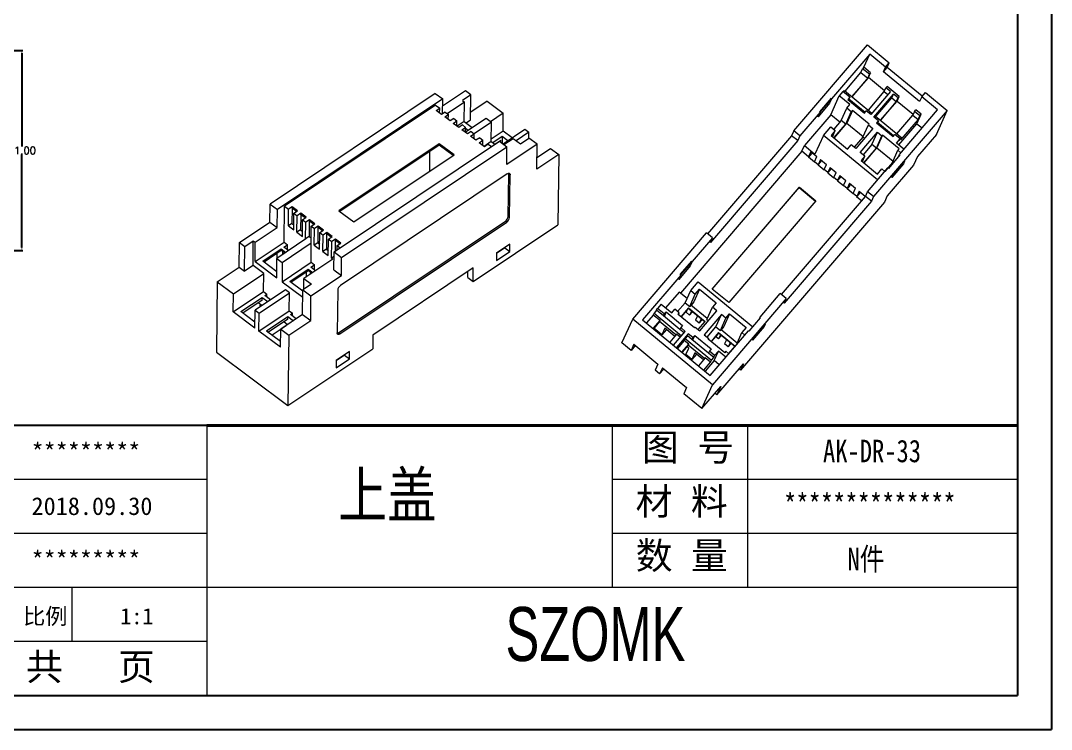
# Model space of a CAD drawing. Header units: inches. Extents: x 2307 to 3202, y 573 to 864.
# Drawn here: x 2506.2 to 2717.2, y 573 to 718.1 of the extents above; entities that cross this region are included whole.
import ezdxf

# ---------------------------------------------------------------- set-up
doc = ezdxf.new("R2010")
doc.units = ezdxf.units.IN
doc.layers.add('文字', color=81, linetype='Continuous')
doc.layers.add('粗实线', color=7, linetype='Continuous', lineweight=30)
doc.layers.add('细实线', color=3, linetype='Continuous', lineweight=9)
doc.styles.get("Standard").update_dxf_attribs({"font": 'txt', "bigfont": 'gbcbig.shx'})
doc.styles.add('宋体', font='', dxfattribs={"width": 0.8, "height": 3.5})
doc.styles.add('长仿宋', font='', dxfattribs={"width": 0.7, "height": 4})
doc.styles.get('宋体').set_extended_font_data('SimSun')
doc.styles.get('长仿宋').set_extended_font_data('SimSun')
doc.dimstyles.new('2', dxfattribs={"dimtxt": 1.5, "dimasz": 0.6, "dimexe": 0.18, "dimexo": 0.0625, "dimgap": 0.09, "dimtad": 0, "dimtih": 1, "dimtoh": 1, "dimzin": 0, "dimdsep": 46, "dimtxsty": 'Standard', "dimcen": 0, "dimadec": 0, "dimazin": 2, "dimtfac": 1, "dimtofl": 0, "dimtmove": 0, "dimatfit": 3, "dimfxl": 1, "dimtolj": 1, "dimtzin": 0, "dimarcsym": 0})

# ---------------------------------------------------------------- blocks, each defined once
blk = doc.blocks.new('*D212')
at = {"color": 0, "lineweight": -2}
for p, q in [((2476.56, 712.04), (2506.62, 712.04)), ((2506.44, 711.44), (2506.44, 692.38)), ((2506.44, 671.64), (2506.44, 690.7)), ((2469.99, 671.04), (2506.62, 671.04))]:
    blk.add_line(p, q, dxfattribs=at)
at = {"color": 0}
for points in [[(2506.34, 711.44), (2506.54, 711.44), (2506.44, 712.04)], [(2506.34, 671.64), (2506.54, 671.64), (2506.44, 671.04)]]:
    blk.add_solid(points, dxfattribs=at)
at = {"layer": 'Defpoints', "color": 0}
for p in [(2476.49, 712.04), (2506.44, 712.04), (2469.93, 671.04)]:
    blk.add_point(p, dxfattribs=at)
at = {"color": 0, "insert": (2506.44, 691.54), "char_height": 1.5, "attachment_point": 5}
blk.add_mtext('\\A1;41.00', dxfattribs=at)

msp = doc.modelspace()

# ---------------------------------------------------------------- linework, layer by layer
for p, q in [((2717.154, 863.315), (2717.154, 572.957)), ((2710.241, 856.402), (2710.241, 579.87)), ((2544.322, 635.176), (2461.362, 635.176)), ((2317.13, 579.87), (2710.241, 579.87)), ((2306.504, 572.957), (2717.154, 572.957))]:
    msp.add_line(p, q)
at = {"color": 7, "linetype": 'Continuous', "lineweight": 15}
for p, q in [((2664.429, 695.524), (2679.517, 713.166)), ((2679.517, 713.166), (2683.983, 709.488)), ((2679.995, 711.269), (2672.174, 702.125)), ((2678.777, 708.58), (2679.995, 711.269)), ((2683.229, 708.606), (2679.995, 711.269)), ((2683.229, 708.606), (2683.983, 709.488)), ((2683.548, 708.528), (2683.983, 709.488)), ((2674.922, 703.711), (2678.177, 707.518)), ((2678.177, 707.518), (2678.525, 708.286)), ((2678.177, 707.518), (2679.563, 706.377)), ((2678.777, 708.58), (2678.525, 708.286)), ((2679.912, 707.145), (2678.525, 708.286)), ((2680.163, 707.439), (2678.777, 708.58)), ((2679.563, 706.377), (2679.912, 707.145)), ((2679.728, 706.479), (2680.163, 707.439)), ((2680.163, 707.439), (2679.912, 707.145)), ((2682.794, 707.646), (2683.229, 708.606)), ((2682.794, 707.646), (2683.548, 708.528)), ((2690.186, 701.559), (2682.794, 707.646)), ((2690.714, 702.628), (2683.548, 708.528)), ((2679.563, 706.377), (2676.308, 702.57)), ((2676.353, 702.532), (2679.728, 706.479)), ((2683.03, 703.76), (2679.728, 706.479)), ((2683.3, 704.355), (2683.551, 704.649)), ((2686.015, 702.62), (2683.551, 704.649)), ((2591.062, 703.232), (2557.227, 680.55)), ((2591.062, 703.232), (2592.582, 702.098)), ((2597.238, 703.725), (2592.565, 700.592)), ((2598.344, 702.901), (2596.609, 701.737)), ((2598.344, 702.901), (2597.238, 703.725)), ((2598.286, 697.812), (2598.344, 702.901)), ((2672.008, 698.858), (2673.748, 702.7)), ((2674.502, 703.582), (2673.748, 702.7)), ((2675.904, 700.924), (2673.748, 702.7)), ((2675.888, 702.44), (2674.502, 703.582)), ((2674.593, 703.507), (2674.831, 703.786)), ((2674.831, 703.786), (2680.439, 699.168)), ((2679.696, 699.78), (2682.952, 703.587)), ((2684.224, 703.595), (2680.2, 698.89)), ((2680.816, 698.383), (2684.84, 703.087)), ((2682.952, 703.587), (2683.3, 704.355)), ((2682.952, 703.587), (2683.694, 702.976)), ((2684.224, 703.595), (2683.3, 704.355)), ((2684.492, 702.319), (2684.84, 703.087)), ((2685.764, 702.326), (2684.84, 703.087)), ((2685.58, 701.66), (2686.015, 702.62)), ((2686.015, 702.62), (2685.764, 702.326)), ((2690.621, 702.52), (2691.376, 703.402)), ((2691.376, 703.402), (2695.842, 699.724)), ((2592.582, 702.098), (2558.747, 679.416)), ((2591.133, 700.846), (2560.19, 680.103)), ((2591.133, 700.846), (2591.962, 700.228)), ((2592.548, 699.055), (2592.582, 702.098)), ((2597.023, 701.428), (2593.51, 699.073)), ((2596.609, 701.737), (2597.023, 701.428)), ((2596.978, 697.47), (2597.023, 701.428)), ((2601.663, 701.642), (2598.304, 699.39)), ((2601.663, 701.642), (2604.979, 699.168)), ((2671.766, 701.222), (2669.402, 698.458)), ((2672.051, 702.226), (2669.687, 699.462)), ((2671.877, 701.842), (2669.778, 699.388)), ((2671.766, 701.222), (2671.52, 701.424)), ((2672.174, 702.125), (2671.766, 701.222)), ((2671.877, 701.842), (2672.051, 702.226)), ((2672.051, 702.226), (2672.174, 702.125)), ((2675.275, 700.189), (2675.904, 700.924)), ((2675.888, 702.44), (2675.511, 701.999)), ((2675.511, 701.999), (2678.899, 699.21)), ((2675.714, 702.056), (2675.64, 701.893)), ((2675.888, 702.44), (2675.714, 702.056)), ((2679.012, 699.341), (2675.714, 702.056)), ((2681.236, 698.512), (2684.492, 702.319)), ((2685.416, 701.558), (2682.16, 697.751)), ((2682.205, 697.714), (2685.58, 701.66)), ((2684.492, 702.319), (2685.416, 701.558)), ((2685.416, 701.558), (2685.764, 702.326)), ((2685.58, 701.66), (2688.882, 698.941)), ((2690.621, 702.52), (2690.186, 701.559)), ((2693.856, 699.857), (2690.621, 702.52)), ((2591.21, 699.724), (2591.962, 700.228)), ((2592.315, 698.899), (2591.21, 699.724)), ((2591.95, 699.172), (2591.962, 700.228)), ((2593.067, 699.403), (2592.315, 698.899)), ((2592.979, 698.404), (2593.731, 698.908)), ((2594.084, 697.58), (2592.979, 698.404)), ((2593.067, 699.403), (2593.731, 698.908)), ((2593.719, 697.852), (2593.731, 698.908)), ((2604.979, 699.168), (2602.384, 697.428)), ((2604.938, 695.493), (2604.979, 699.168)), ((2669.811, 699.361), (2665.662, 694.509)), ((2672.008, 698.858), (2666.601, 692.537)), ((2669.402, 698.458), (2669.811, 699.361)), ((2669.687, 699.462), (2669.811, 699.361)), ((2673.846, 697.344), (2672.008, 698.858)), ((2674.144, 697.692), (2675.275, 700.189)), ((2675.068, 696.932), (2676.199, 699.428)), ((2676.199, 699.428), (2675.275, 700.189)), ((2676.451, 699.722), (2675.276, 697.13)), ((2676.451, 699.722), (2676.199, 699.428)), ((2679.839, 696.933), (2676.451, 699.722)), ((2678.899, 699.21), (2679.276, 699.651)), ((2680.2, 698.89), (2679.276, 699.651)), ((2695.842, 699.724), (2680.754, 682.082)), ((2681.74, 697.622), (2680.816, 698.383)), ((2680.907, 698.308), (2681.145, 698.587)), ((2681.145, 698.587), (2686.536, 694.148)), ((2685.548, 694.961), (2688.804, 698.768)), ((2686.035, 690.712), (2693.856, 699.857)), ((2689.152, 699.537), (2688.804, 698.768)), ((2688.804, 698.768), (2689.882, 697.881)), ((2689.152, 699.537), (2689.403, 699.831)), ((2690.23, 698.649), (2689.152, 699.537)), ((2690.482, 698.943), (2689.403, 699.831)), ((2689.612, 697.022), (2690.482, 698.943)), ((2689.882, 697.881), (2690.23, 698.649)), ((2690.23, 698.649), (2690.482, 698.943)), ((2693.624, 694.827), (2695.842, 699.724)), ((2594.836, 698.084), (2594.084, 697.58)), ((2594.747, 697.085), (2595.499, 697.589)), ((2595.852, 696.26), (2594.747, 697.085)), ((2594.836, 698.084), (2595.499, 697.589)), ((2595.487, 696.533), (2595.499, 697.589)), ((2596.978, 697.47), (2595.531, 696.5)), ((2596.604, 696.764), (2595.852, 696.26)), ((2596.516, 695.765), (2597.268, 696.27)), ((2596.604, 696.764), (2597.268, 696.27)), ((2596.978, 697.47), (2598.627, 696.241)), ((2597.256, 695.213), (2597.268, 696.27)), ((2597.257, 695.322), (2601.444, 698.13)), ((2597.356, 697.189), (2598.286, 697.812)), ((2602.55, 697.305), (2599.036, 694.95)), ((2601.444, 698.13), (2602.55, 697.305)), ((2602.505, 693.347), (2602.55, 697.305)), ((2670.497, 694.602), (2672.006, 696.367)), ((2672.006, 696.367), (2672.93, 695.606)), ((2674.144, 697.692), (2672.595, 695.881)), ((2672.639, 694.092), (2675.068, 696.932)), ((2672.662, 694.073), (2675.276, 697.13)), ((2675.068, 696.932), (2674.144, 697.692)), ((2675.276, 697.13), (2678.621, 694.375)), ((2678.582, 694.289), (2679.713, 696.786)), ((2679.713, 696.786), (2679.839, 696.933)), ((2679.713, 696.786), (2680.637, 696.025)), ((2681.74, 697.622), (2681.363, 697.181)), ((2681.363, 697.181), (2684.751, 694.391)), ((2681.566, 697.238), (2681.492, 697.074)), ((2681.74, 697.622), (2681.566, 697.238)), ((2684.864, 694.523), (2681.566, 697.238)), ((2685.906, 692.689), (2689.612, 697.022)), ((2689.882, 697.881), (2686.362, 693.764)), ((2689.612, 697.022), (2690.68, 696.143)), ((2597.621, 694.941), (2596.516, 695.765)), ((2597.759, 695.659), (2597.265, 696.028)), ((2598.373, 695.445), (2597.621, 694.941)), ((2598.284, 694.446), (2599.036, 694.95)), ((2599.389, 693.621), (2598.284, 694.446)), ((2598.373, 695.445), (2599.036, 694.95)), ((2599.024, 693.894), (2599.036, 694.95)), ((2600.141, 694.126), (2599.389, 693.621)), ((2600.141, 694.126), (2600.805, 693.631)), ((2604.938, 695.493), (2602.511, 693.866)), ((2604.761, 694.396), (2602.832, 693.103)), ((2604.761, 694.396), (2604.745, 693.024)), ((2605.916, 693.534), (2604.761, 694.396)), ((2606.784, 694.115), (2604.938, 695.493)), ((2604.94, 692.879), (2609.401, 695.869)), ((2610.23, 695.251), (2607.635, 693.511)), ((2609.401, 695.869), (2610.23, 695.251)), ((2610.216, 694.029), (2610.23, 695.251)), ((2663.994, 694.563), (2646.802, 674.46)), ((2664.429, 695.524), (2663.994, 694.563)), ((2665.227, 693.549), (2663.994, 694.563)), ((2665.662, 694.509), (2664.429, 695.524)), ((2665.662, 694.509), (2665.227, 693.549)), ((2670.497, 694.602), (2668.757, 690.761)), ((2681.567, 685.488), (2670.497, 694.602)), ((2672.93, 695.606), (2672.05, 694.577)), ((2672.05, 694.577), (2675.438, 691.787)), ((2672.352, 694.329), (2672.93, 695.606)), ((2678.582, 694.289), (2676.782, 692.184)), ((2680.637, 696.025), (2677.117, 691.908)), ((2678.041, 691.147), (2681.561, 695.264)), ((2678.917, 694.013), (2678.582, 694.289)), ((2680.43, 692.767), (2681.561, 695.264)), ((2681.354, 692.006), (2682.485, 694.503)), ((2682.611, 694.65), (2681.436, 692.057)), ((2681.561, 695.264), (2682.485, 694.503)), ((2682.611, 694.65), (2682.485, 694.503)), ((2685.999, 691.86), (2682.611, 694.65)), ((2684.751, 694.391), (2685.129, 694.832)), ((2686.207, 693.944), (2685.129, 694.832)), ((2686.536, 694.148), (2686.033, 693.56)), ((2686.362, 693.764), (2686.536, 694.148)), ((2693.624, 694.827), (2689.726, 690.269)), ((2570.353, 670.758), (2604.188, 693.44)), ((2591.869, 692.924), (2571.336, 679.16)), ((2591.865, 692.642), (2571.534, 679.012)), ((2571.873, 669.624), (2605.708, 692.306)), ((2591.865, 692.642), (2591.869, 692.924)), ((2594.707, 690.522), (2591.865, 692.642)), ((2594.908, 690.657), (2591.869, 692.924)), ((2600.053, 693.127), (2600.805, 693.631)), ((2601.158, 692.302), (2600.053, 693.127)), ((2600.793, 692.575), (2600.805, 693.631)), ((2602.505, 693.347), (2601.058, 692.377)), ((2601.91, 692.806), (2601.158, 692.302)), ((2601.91, 692.806), (2602.541, 692.335)), ((2602.505, 693.347), (2603.236, 692.802)), ((2603.229, 692.807), (2604.465, 693.636)), ((2603.483, 692.978), (2603.482, 692.967)), ((2604.188, 693.44), (2605.708, 692.306)), ((2604.461, 693.236), (2604.465, 693.636)), ((2605.105, 692.756), (2606.971, 694.006)), ((2611.884, 692.799), (2605.666, 688.631)), ((2605.666, 688.631), (2605.708, 692.306)), ((2606.971, 694.006), (2608.491, 692.873)), ((2608.491, 692.873), (2610.226, 694.036)), ((2611.884, 692.799), (2610.226, 694.036)), ((2611.826, 687.71), (2611.884, 692.799)), ((2665.227, 693.549), (2647.373, 672.672)), ((2666.079, 691.384), (2666.601, 692.537)), ((2666.601, 692.537), (2668.757, 690.761)), ((2675.438, 691.787), (2676.193, 692.669)), ((2677.117, 691.908), (2676.193, 692.669)), ((2680.43, 692.767), (2678.63, 690.662)), ((2678.8, 689.019), (2681.354, 692.006)), ((2678.822, 689.001), (2681.436, 692.057)), ((2681.354, 692.006), (2680.43, 692.767)), ((2681.436, 692.057), (2684.739, 689.339)), ((2685.452, 693.062), (2686.207, 693.944)), ((2686.974, 691.81), (2685.452, 693.062)), ((2686.033, 693.56), (2686.207, 693.944)), ((2574.376, 676.892), (2594.908, 690.657)), ((2589.89, 691.317), (2589.844, 687.262)), ((2616.309, 690.715), (2611.826, 687.71)), ((2611.853, 690.077), (2614.651, 691.952)), ((2612.034, 690.198), (2611.856, 690.331)), ((2614.651, 691.952), (2616.309, 690.715)), ((2616.309, 690.715), (2616.146, 676.298)), ((2666.079, 691.384), (2641.224, 662.321)), ((2667.465, 690.243), (2666.079, 691.384)), ((2667.465, 690.243), (2667.44, 690.213)), ((2667.44, 690.213), (2668.672, 689.199)), ((2668.05, 690.882), (2667.463, 690.195)), ((2667.944, 691.299), (2667.465, 690.243)), ((2667.944, 691.299), (2669.176, 690.285)), ((2668.159, 691.122), (2668.05, 690.882)), ((2668.697, 689.228), (2669.176, 690.285)), ((2678.965, 690.387), (2678.041, 691.147)), ((2678.965, 690.387), (2678.21, 689.505)), ((2678.469, 689.292), (2678.965, 690.387)), ((2686.158, 690.611), (2683.795, 687.847)), ((2684.617, 689.07), (2685.748, 691.566)), ((2685.748, 691.566), (2685.999, 691.86)), ((2686.345, 691.075), (2685.748, 691.566)), ((2685.799, 690.19), (2686.035, 690.712)), ((2686.158, 690.611), (2686.035, 690.712)), ((2689.726, 690.269), (2688.943, 688.541)), ((2668.672, 689.199), (2668.697, 689.228)), ((2669.437, 688.62), (2668.697, 689.228)), ((2669.437, 688.62), (2669.411, 688.59)), ((2669.411, 688.59), (2670.644, 687.576)), ((2670.022, 689.259), (2669.434, 688.572)), ((2669.915, 689.676), (2669.437, 688.62)), ((2669.915, 689.676), (2671.147, 688.662)), ((2670.13, 689.499), (2670.022, 689.259)), ((2670.669, 687.605), (2671.147, 688.662)), ((2671.886, 688.053), (2671.408, 686.997)), ((2671.886, 688.053), (2673.118, 687.039)), ((2672.102, 687.876), (2671.993, 687.636)), ((2678.21, 689.505), (2681.599, 686.715)), ((2679.522, 683.097), (2683.671, 687.948)), ((2684.617, 689.07), (2683.068, 687.259)), ((2688.943, 688.541), (2683.536, 682.219)), ((2683.795, 687.847), (2683.671, 687.948)), ((2686.858, 688.795), (2684.495, 686.031)), ((2684.748, 688.961), (2684.617, 689.07)), ((2684.73, 686.55), (2687.093, 689.314)), ((2686.858, 688.795), (2686.736, 688.896)), ((2687.093, 689.314), (2686.858, 688.795)), ((2605.789, 686.749), (2571.664, 663.873)), ((2605.985, 678.014), (2606.084, 686.777)), ((2606.084, 686.777), (2606.077, 686.867)), ((2606.361, 686.571), (2606.084, 686.777)), ((2606.261, 677.808), (2606.361, 686.571)), ((2670.644, 687.576), (2670.669, 687.605)), ((2671.408, 686.997), (2670.669, 687.605)), ((2671.408, 686.997), (2671.383, 686.967)), ((2671.383, 686.967), (2672.615, 685.953)), ((2671.993, 687.636), (2671.405, 686.949)), ((2672.615, 685.953), (2672.64, 685.982)), ((2672.64, 685.982), (2673.118, 687.039)), ((2673.379, 685.374), (2672.64, 685.982)), ((2673.964, 686.013), (2673.377, 685.325)), ((2673.858, 686.43), (2673.379, 685.374)), ((2673.858, 686.43), (2675.09, 685.415)), ((2674.073, 686.253), (2673.964, 686.013)), ((2681.599, 686.715), (2682.479, 687.744)), ((2682.479, 687.744), (2683.076, 687.252)), ((2684.495, 686.031), (2684.73, 686.55)), ((2647.716, 663.16), (2665.57, 684.037)), ((2647.739, 663.141), (2665.526, 683.941)), ((2665.57, 684.037), (2665.526, 683.941)), ((2665.526, 683.941), (2668.892, 681.17)), ((2665.57, 684.037), (2668.958, 681.247)), ((2673.379, 685.374), (2673.354, 685.344)), ((2673.354, 685.344), (2674.586, 684.33)), ((2674.586, 684.33), (2674.611, 684.359)), ((2674.611, 684.359), (2675.09, 685.415)), ((2675.351, 683.75), (2674.611, 684.359)), ((2675.351, 683.75), (2675.325, 683.721)), ((2675.325, 683.721), (2676.557, 682.707)), ((2675.936, 684.389), (2675.348, 683.702)), ((2675.829, 684.807), (2675.351, 683.75)), ((2675.829, 684.807), (2677.061, 683.792)), ((2676.044, 684.629), (2675.936, 684.389)), ((2676.583, 682.736), (2677.061, 683.792)), ((2661.895, 662.033), (2679.087, 682.136)), ((2676.557, 682.707), (2676.583, 682.736)), ((2677.322, 682.127), (2676.583, 682.736)), ((2677.322, 682.127), (2677.297, 682.098)), ((2677.297, 682.098), (2678.328, 681.249)), ((2677.907, 682.766), (2677.319, 682.079)), ((2677.8, 683.184), (2677.322, 682.127)), ((2677.8, 683.184), (2679.032, 682.169)), ((2678.016, 683.006), (2677.907, 682.766)), ((2678.939, 681.962), (2679.032, 682.169)), ((2679.087, 682.136), (2679.522, 683.097)), ((2680.319, 681.122), (2679.087, 682.136)), ((2680.754, 682.082), (2679.522, 683.097)), ((2680.754, 682.082), (2680.319, 681.122)), ((2683.536, 682.219), (2682.971, 680.97)), ((2557.186, 676.875), (2557.227, 680.55)), ((2557.227, 680.55), (2558.747, 679.416)), ((2558.705, 675.741), (2558.747, 679.416)), ((2560.107, 672.753), (2560.19, 680.103)), ((2560.19, 680.103), (2561.019, 679.484)), ((2560.98, 676.092), (2561.019, 679.484)), ((2561.771, 679.988), (2561.019, 679.484)), ((2561.738, 679.686), (2561.703, 676.577)), ((2561.767, 679.706), (2561.738, 679.686)), ((2561.767, 679.706), (2561.771, 679.988)), ((2562.675, 679.029), (2561.767, 679.706)), ((2562.876, 679.164), (2561.771, 679.988)), ((2668.958, 681.247), (2651.104, 660.37)), ((2682.971, 680.97), (2653.55, 646.568)), ((2680.319, 681.122), (2662.466, 660.245)), ((2562.086, 675.267), (2562.124, 678.66)), ((2562.124, 678.66), (2562.876, 679.164)), ((2562.124, 678.66), (2562.787, 678.165)), ((2562.749, 674.772), (2562.787, 678.165)), ((2563.539, 678.669), (2562.787, 678.165)), ((2563.507, 678.367), (2563.472, 675.257)), ((2563.536, 678.386), (2563.507, 678.367)), ((2563.536, 678.386), (2563.539, 678.669)), ((2564.443, 677.709), (2563.536, 678.386)), ((2564.644, 677.844), (2563.539, 678.669)), ((2563.854, 673.948), (2563.893, 677.34)), ((2563.893, 677.34), (2564.644, 677.844)), ((2563.893, 677.34), (2564.556, 676.845)), ((2565.308, 677.349), (2564.556, 676.845)), ((2565.304, 677.067), (2565.308, 677.349)), ((2566.413, 676.525), (2565.308, 677.349)), ((2571.336, 679.16), (2574.376, 676.892)), ((2605.985, 678.014), (2606.261, 677.808)), ((2550.968, 672.707), (2557.186, 676.875)), ((2554.223, 672.736), (2558.705, 675.741)), ((2557.186, 676.875), (2558.705, 675.741)), ((2561.703, 676.577), (2560.98, 676.092)), ((2560.98, 676.092), (2562.086, 675.267)), ((2561.703, 676.577), (2562.097, 676.283)), ((2563.472, 675.257), (2562.749, 674.772)), ((2563.472, 675.257), (2563.866, 674.963)), ((2564.517, 673.453), (2564.556, 676.845)), ((2565.275, 677.047), (2565.24, 673.938)), ((2565.304, 677.067), (2565.275, 677.047)), ((2566.212, 676.39), (2565.304, 677.067)), ((2565.623, 672.628), (2565.661, 676.021)), ((2565.661, 676.021), (2566.413, 676.525)), ((2565.661, 676.021), (2566.324, 675.526)), ((2566.286, 672.134), (2566.324, 675.526)), ((2567.076, 676.03), (2566.324, 675.526)), ((2567.044, 675.728), (2567.009, 672.618)), ((2567.073, 675.747), (2567.044, 675.728)), ((2567.073, 675.747), (2567.076, 676.03)), ((2567.98, 675.071), (2567.073, 675.747)), ((2568.181, 675.205), (2567.076, 676.03)), ((2567.43, 674.701), (2568.181, 675.205)), ((2571.276, 654.185), (2605.4, 677.061)), ((2571.552, 653.979), (2605.677, 676.855)), ((2598.794, 664.666), (2616.146, 676.298)), ((2605.677, 676.855), (2605.4, 677.061)), ((2552.073, 671.882), (2553.808, 673.045)), ((2553.751, 667.957), (2553.808, 673.045)), ((2553.808, 673.045), (2554.223, 672.736)), ((2564.573, 673.412), (2558.644, 669.438)), ((2562.749, 674.772), (2563.854, 673.948)), ((2565.24, 673.938), (2564.517, 673.453)), ((2564.517, 673.453), (2564.573, 673.412)), ((2565.24, 673.938), (2565.634, 673.644)), ((2567.391, 671.309), (2567.43, 674.701)), ((2567.43, 674.701), (2568.093, 674.207)), ((2568.054, 670.814), (2568.093, 674.207)), ((2568.845, 674.711), (2568.093, 674.207)), ((2568.813, 674.409), (2568.777, 671.299)), ((2568.841, 674.428), (2568.813, 674.409)), ((2568.841, 674.428), (2568.845, 674.711)), ((2569.749, 673.751), (2568.841, 674.428)), ((2569.95, 673.886), (2568.845, 674.711)), ((2569.16, 669.99), (2569.198, 673.382)), ((2569.198, 673.382), (2569.95, 673.886)), ((2569.198, 673.382), (2569.861, 672.887)), ((2570.613, 673.391), (2569.861, 672.887)), ((2570.581, 673.089), (2570.556, 670.894)), ((2570.61, 673.109), (2570.581, 673.089)), ((2570.61, 673.109), (2570.613, 673.391)), ((2571.517, 672.432), (2570.61, 673.109)), ((2571.718, 672.567), (2570.613, 673.391)), ((2631.488, 657.004), (2646.576, 674.647)), ((2647.808, 673.632), (2643.659, 668.781)), ((2647.808, 673.632), (2646.576, 674.647)), ((2647.373, 672.672), (2647.808, 673.632)), ((2550.91, 667.618), (2550.968, 672.707)), ((2550.968, 672.707), (2552.073, 671.882)), ((2552.016, 666.794), (2552.073, 671.882)), ((2554.178, 668.778), (2560.107, 672.753)), ((2554.178, 668.778), (2554.223, 672.736)), ((2555.737, 668.845), (2559.496, 671.365)), ((2556.023, 668.756), (2559.493, 671.082)), ((2559.493, 671.082), (2559.496, 671.365)), ((2560.252, 670.516), (2559.493, 671.082)), ((2559.496, 671.365), (2560.454, 670.651)), ((2559.75, 668.613), (2565.678, 672.587)), ((2560.074, 671.753), (2560.797, 672.237)), ((2561.032, 671.038), (2560.074, 671.753)), ((2560.107, 672.753), (2560.797, 672.237)), ((2560.786, 671.222), (2560.797, 672.237)), ((2565.678, 672.587), (2565.623, 672.628)), ((2565.633, 668.63), (2565.678, 672.587)), ((2567.009, 672.618), (2566.286, 672.134)), ((2566.286, 672.134), (2567.391, 671.309)), ((2567.009, 672.618), (2567.403, 672.325)), ((2568.777, 671.299), (2568.054, 670.814)), ((2568.777, 671.299), (2569.171, 671.005)), ((2569.823, 669.495), (2569.861, 672.887)), ((2570.956, 671.162), (2570.967, 672.063)), ((2570.967, 672.063), (2571.718, 672.567)), ((2570.967, 672.063), (2571.598, 671.592)), ((2605.302, 671.56), (2603.595, 670.415)), ((2606.314, 672.344), (2603.596, 670.522)), ((2605.19, 671.485), (2605.191, 671.591)), ((2605.302, 671.56), (2606.297, 670.818)), ((2606.297, 670.818), (2606.314, 672.344)), ((2554.178, 668.778), (2558.599, 665.48)), ((2558.613, 666.698), (2555.737, 668.845)), ((2558.599, 665.48), (2558.644, 669.438)), ((2558.644, 669.438), (2559.75, 668.613)), ((2558.659, 670.523), (2558.647, 669.439)), ((2559.777, 670.87), (2559.77, 670.192)), ((2570.099, 669.289), (2564.171, 665.315)), ((2568.054, 670.814), (2569.16, 669.99)), ((2570.342, 669.843), (2569.823, 669.495)), ((2569.823, 669.495), (2570.099, 669.289)), ((2570.311, 667.082), (2570.353, 670.758)), ((2570.353, 670.758), (2571.873, 669.624)), ((2571.831, 665.949), (2571.873, 669.624)), ((2603.579, 668.996), (2606.297, 670.818)), ((2603.596, 670.522), (2603.579, 668.996)), ((2641.172, 666.118), (2643.535, 668.882)), ((2643.659, 668.781), (2643.25, 667.878)), ((2643.535, 668.882), (2643.361, 668.498)), ((2643.535, 668.882), (2643.659, 668.781)), ((2546.428, 664.613), (2550.91, 667.618)), ((2550.91, 667.618), (2552.016, 666.794)), ((2553.751, 667.957), (2552.016, 666.794)), ((2555.962, 666.308), (2553.751, 667.957)), ((2556.023, 668.756), (2556.021, 668.632)), ((2559.705, 664.655), (2565.633, 668.63)), ((2559.75, 668.613), (2559.705, 664.655)), ((2561.263, 664.721), (2565.023, 667.242)), ((2561.461, 664.574), (2565.019, 666.959)), ((2564.611, 666.685), (2564.599, 665.601)), ((2565.019, 666.959), (2565.023, 667.242)), ((2565.779, 666.392), (2565.019, 666.959)), ((2565.023, 667.242), (2565.98, 666.527)), ((2565.601, 667.629), (2566.324, 668.114)), ((2566.559, 666.915), (2565.601, 667.629)), ((2565.633, 668.63), (2566.324, 668.114)), ((2566.313, 667.099), (2566.324, 668.114)), ((2570.311, 667.082), (2571.831, 665.949)), ((2598.826, 667.493), (2578.294, 653.729)), ((2597.689, 665.491), (2597.703, 666.74)), ((2598.794, 664.666), (2598.826, 667.493)), ((2643.25, 667.878), (2640.886, 665.114)), ((2643.361, 668.498), (2641.262, 666.044)), ((2643.25, 667.878), (2643.004, 668.08)), ((2546.428, 664.613), (2546.265, 650.196)), ((2546.428, 664.613), (2549.744, 662.14)), ((2549.744, 662.14), (2555.962, 666.308)), ((2555.92, 662.633), (2555.962, 666.308)), ((2559.705, 664.655), (2563.938, 661.497)), ((2563.952, 662.715), (2561.263, 664.721)), ((2564.146, 663.145), (2564.171, 665.315)), ((2564.171, 665.315), (2565.691, 664.181)), ((2565.446, 666.641), (2565.441, 666.166)), ((2565.614, 661.781), (2571.831, 665.949)), ((2597.689, 665.491), (2598.794, 664.666)), ((2641.295, 666.017), (2633.474, 656.872)), ((2640.886, 665.114), (2641.295, 666.017)), ((2641.172, 666.118), (2641.295, 666.017)), ((2643.339, 662.846), (2644.848, 664.611)), ((2644.848, 664.611), (2656.041, 655.394)), ((2549.702, 658.464), (2555.92, 662.633)), ((2560.383, 663.009), (2554.165, 658.841)), ((2555.92, 662.633), (2556.611, 662.117)), ((2561.212, 662.391), (2560.383, 663.009)), ((2563.898, 657.929), (2563.956, 663.017)), ((2565.691, 664.181), (2563.956, 663.017)), ((2563.956, 663.017), (2565.614, 661.781)), ((2571.079, 662.92), (2570.98, 654.156)), ((2640.952, 662.545), (2638.192, 659.318)), ((2642.591, 661.195), (2640.952, 662.545)), ((2642.208, 660.35), (2643.339, 662.846)), ((2643.339, 662.846), (2644.263, 662.085)), ((2645.144, 663.115), (2643.969, 660.522)), ((2644.263, 662.085), (2645.144, 663.115)), ((2645.144, 663.115), (2648.532, 660.325)), ((2651.104, 660.37), (2647.716, 663.16)), ((2549.702, 658.464), (2549.744, 662.14)), ((2551.261, 658.531), (2555.599, 661.439)), ((2555.592, 660.873), (2551.657, 658.235)), ((2554.994, 658.223), (2561.212, 662.391)), ((2555.592, 660.873), (2555.599, 661.439)), ((2555.599, 661.439), (2556.754, 660.577)), ((2556.177, 661.826), (2556.611, 662.117)), ((2557.333, 660.964), (2556.177, 661.826)), ((2556.604, 661.508), (2556.611, 662.117)), ((2561.17, 658.716), (2561.212, 662.391)), ((2565.556, 656.692), (2565.614, 661.781)), ((2640.66, 658.539), (2642.208, 660.35)), ((2642.208, 660.35), (2643.132, 659.589)), ((2643.132, 659.589), (2644.263, 662.085)), ((2643.969, 660.522), (2643.407, 659.864)), ((2662.901, 661.205), (2647.813, 643.563)), ((2657.519, 657.368), (2661.669, 662.22)), ((2662.901, 661.205), (2661.669, 662.22)), ((2662.466, 660.245), (2662.901, 661.205)), ((2554.124, 655.166), (2549.702, 658.464)), ((2554.137, 656.385), (2551.261, 658.531)), ((2554.124, 655.166), (2554.165, 658.841)), ((2554.165, 658.841), (2554.994, 658.223)), ((2555.547, 659.767), (2554.787, 660.334)), ((2554.953, 654.548), (2561.17, 658.716)), ((2555.181, 660.039), (2555.178, 659.721)), ((2555.178, 659.721), (2555.32, 659.615)), ((2561.17, 658.716), (2561.861, 658.2)), ((2636.357, 658.798), (2635.854, 658.21)), ((2636.357, 658.798), (2636.531, 659.182)), ((2637.743, 657.657), (2636.357, 658.798)), ((2637.286, 660.064), (2636.531, 659.182)), ((2637.917, 658.041), (2636.531, 659.182)), ((2637.286, 660.064), (2639.442, 658.289)), ((2638.295, 658.482), (2637.873, 657.55)), ((2637.917, 658.041), (2638.295, 658.482)), ((2638.295, 658.482), (2641.683, 655.692)), ((2639.442, 658.289), (2640.07, 659.024)), ((2640.994, 658.263), (2640.07, 659.024)), ((2640.743, 657.969), (2640.994, 658.263)), ((2640.829, 657.898), (2640.994, 658.263)), ((2642.881, 659.295), (2641.332, 657.484)), ((2642.837, 659.199), (2641.355, 657.465)), ((2642.62, 658.945), (2642.376, 658.405)), ((2643.115, 657.797), (2642.376, 658.405)), ((2642.881, 659.295), (2642.837, 659.199)), ((2646.203, 656.428), (2642.837, 659.199)), ((2642.881, 659.295), (2646.269, 656.505)), ((2643.502, 658.651), (2643.115, 657.797)), ((2643.115, 657.797), (2643.704, 658.485)), ((2643.384, 659.883), (2643.132, 659.589)), ((2646.729, 657.128), (2643.384, 659.883)), ((2645.181, 654.565), (2648.701, 658.682)), ((2646.646, 656.946), (2647.777, 659.443)), ((2648.532, 660.325), (2647.777, 659.443)), ((2648.701, 658.682), (2647.777, 659.443)), ((2554.953, 654.548), (2554.994, 658.223)), ((2556.511, 654.614), (2560.849, 657.522)), ((2560.843, 656.956), (2556.907, 654.318)), ((2563.898, 657.929), (2559.416, 654.924)), ((2560.797, 655.85), (2560.037, 656.417)), ((2560.843, 656.956), (2560.849, 657.522)), ((2560.849, 657.522), (2562.004, 656.66)), ((2561.074, 653.687), (2565.556, 656.692)), ((2561.427, 657.909), (2561.861, 658.2)), ((2562.583, 657.047), (2561.427, 657.909)), ((2561.854, 657.591), (2561.861, 658.2)), ((2563.898, 657.929), (2565.556, 656.692)), ((2629.269, 652.107), (2631.488, 657.004)), ((2647.813, 643.563), (2631.488, 657.004)), ((2633.474, 656.872), (2647.335, 645.46)), ((2635.68, 657.826), (2634.29, 656.2)), ((2635.676, 655.059), (2637.066, 656.684)), ((2635.68, 657.826), (2635.854, 658.21)), ((2637.066, 656.684), (2635.68, 657.826)), ((2636.979, 656.492), (2635.722, 655.022)), ((2635.854, 658.21), (2641.462, 653.593)), ((2637.066, 656.684), (2636.979, 656.492)), ((2640.322, 653.74), (2636.979, 656.492)), ((2637.917, 658.041), (2637.743, 657.657)), ((2641.132, 654.867), (2637.743, 657.657)), ((2644.131, 655.179), (2640.743, 657.969)), ((2644.734, 657.637), (2644.347, 656.782)), ((2645.087, 656.174), (2644.347, 656.782)), ((2644.846, 654.841), (2646.269, 656.505)), ((2645.474, 657.028), (2645.087, 656.174)), ((2645.087, 656.174), (2645.675, 656.862)), ((2649.625, 657.921), (2646.105, 653.805)), ((2646.646, 656.946), (2646.981, 656.67)), ((2648.494, 655.424), (2649.625, 657.921)), ((2649.419, 654.663), (2650.55, 657.16)), ((2650.55, 657.16), (2649.625, 657.921)), ((2651.304, 658.042), (2650.129, 655.45)), ((2650.55, 657.16), (2651.304, 658.042)), ((2651.304, 658.042), (2654.692, 655.253)), ((2655.279, 654.503), (2657.643, 657.267)), ((2657.283, 656.846), (2657.519, 657.368)), ((2657.643, 657.267), (2657.519, 657.368)), ((2559.374, 651.249), (2554.953, 654.548)), ((2556.511, 654.614), (2559.388, 652.468)), ((2557.663, 653.755), (2560.566, 655.701)), ((2559.374, 651.249), (2559.416, 654.924)), ((2559.416, 654.924), (2561.074, 653.687)), ((2560.57, 656.019), (2560.566, 655.701)), ((2560.566, 655.701), (2560.57, 655.698)), ((2571.276, 654.185), (2571.552, 653.979)), ((2637.435, 653.784), (2635.808, 655.123)), ((2638.044, 655.128), (2637.435, 653.784)), ((2638.361, 654.867), (2637.435, 653.784)), ((2640.078, 653.454), (2638.044, 655.128)), ((2639.807, 651.658), (2642.23, 654.49)), ((2641.306, 655.251), (2641.132, 654.867)), ((2641.965, 654.181), (2641.132, 654.867)), ((2641.683, 655.692), (2641.306, 655.251)), ((2642.23, 654.49), (2641.306, 655.251)), ((2644.257, 655.326), (2644.131, 655.179)), ((2644.257, 655.326), (2645.181, 654.565)), ((2646.694, 653.319), (2648.494, 655.424)), ((2647.335, 645.46), (2655.156, 654.604)), ((2649.041, 654.222), (2647.493, 652.411)), ((2648.998, 654.126), (2647.515, 652.393)), ((2648.494, 655.424), (2649.419, 654.663)), ((2649.041, 654.222), (2648.998, 654.126)), ((2652.363, 651.355), (2648.998, 654.126)), ((2649.041, 654.222), (2652.43, 651.433)), ((2649.544, 654.81), (2649.419, 654.663)), ((2652.846, 652.092), (2649.544, 654.81)), ((2650.129, 655.45), (2649.567, 654.792)), ((2652.681, 651.727), (2653.812, 654.224)), ((2654.692, 655.253), (2653.812, 654.224)), ((2653.812, 654.224), (2654.409, 653.732)), ((2655.279, 654.503), (2655.156, 654.604)), ((2658.343, 655.451), (2655.979, 652.687)), ((2656.214, 653.206), (2658.577, 655.97)), ((2658.343, 655.451), (2658.22, 655.552)), ((2658.577, 655.97), (2658.343, 655.451)), ((2561.074, 653.687), (2560.911, 639.27)), ((2578.294, 653.729), (2578.262, 650.902)), ((2631.118, 650.585), (2629.269, 652.107)), ((2640.455, 653.895), (2639.065, 652.269)), ((2642.846, 653.983), (2640.423, 651.151)), ((2641.197, 653.283), (2640.455, 653.895)), ((2641.995, 652.627), (2640.605, 651.001)), ((2641.995, 652.627), (2642.169, 653.011)), ((2642.919, 651.866), (2641.995, 652.627)), ((2642.672, 653.599), (2642.169, 653.011)), ((2642.169, 653.011), (2647.559, 648.572)), ((2642.672, 653.599), (2642.846, 653.983)), ((2643.596, 652.838), (2642.672, 653.599)), ((2643.77, 653.222), (2642.846, 653.983)), ((2643.77, 653.222), (2643.596, 652.838)), ((2646.984, 650.048), (2643.596, 652.838)), ((2644.147, 653.663), (2643.725, 652.732)), ((2643.77, 653.222), (2644.147, 653.663)), ((2644.147, 653.663), (2647.535, 650.873)), ((2646.105, 653.805), (2647.029, 653.044)), ((2646.903, 652.897), (2647.029, 653.044)), ((2650.292, 650.107), (2646.903, 652.897)), ((2646.946, 652.861), (2647.029, 653.044)), ((2649.029, 652.927), (2648.409, 653.438)), ((2649.416, 653.782), (2649.029, 652.927)), ((2649.029, 652.927), (2649.618, 653.616)), ((2650.648, 652.767), (2650.261, 651.913)), ((2651.001, 651.304), (2650.261, 651.913)), ((2651.388, 652.159), (2651.001, 651.304)), ((2651.001, 651.304), (2651.589, 651.993)), ((2655.979, 652.687), (2656.214, 653.206)), ((2546.265, 650.196), (2560.911, 639.27)), ((2560.911, 639.27), (2578.262, 650.902)), ((2573.52, 650.36), (2570.802, 648.538)), ((2573.503, 648.834), (2573.52, 650.36)), ((2631.683, 651.834), (2631.118, 650.585)), ((2631.978, 651.591), (2631.118, 650.585)), ((2631.683, 651.834), (2636.611, 647.776)), ((2641.529, 650.24), (2642.919, 651.866)), ((2642.832, 651.674), (2641.574, 650.203)), ((2642.363, 649.726), (2642.972, 651.07)), ((2642.972, 651.07), (2642.587, 651.387)), ((2642.919, 651.866), (2642.832, 651.674)), ((2646.175, 648.921), (2642.832, 651.674)), ((2644.204, 650.056), (2643.595, 648.711)), ((2644.522, 649.794), (2643.595, 648.711)), ((2645.93, 648.635), (2644.204, 650.056)), ((2647.158, 650.432), (2646.984, 650.048)), ((2648.062, 649.161), (2646.984, 650.048)), ((2647.535, 650.873), (2647.158, 650.432)), ((2648.236, 649.545), (2647.158, 650.432)), ((2648.12, 648.506), (2648.99, 650.427)), ((2648.99, 650.427), (2648.236, 649.545)), ((2650.512, 649.174), (2648.99, 650.427)), ((2650.543, 650.401), (2650.292, 650.107)), ((2651.14, 649.909), (2650.543, 650.401)), ((2651.132, 649.916), (2652.43, 651.433)), ((2652.681, 651.727), (2652.689, 651.72)), ((2570.785, 647.011), (2573.503, 648.834)), ((2570.802, 648.538), (2570.785, 647.011)), ((2572.508, 649.576), (2570.801, 648.431)), ((2572.396, 649.5), (2572.397, 649.607)), ((2572.508, 649.576), (2573.503, 648.834)), ((2636.611, 647.776), (2636.046, 646.527)), ((2643.595, 648.711), (2642.363, 649.726)), ((2646.307, 649.076), (2644.917, 647.451)), ((2645.995, 646.563), (2647.385, 648.188)), ((2648.12, 648.506), (2646.267, 646.339)), ((2647.385, 648.188), (2646.307, 649.076)), ((2647.385, 648.188), (2647.559, 648.572)), ((2647.559, 648.572), (2648.062, 649.161)), ((2648.062, 649.161), (2648.236, 649.545)), ((2649.188, 647.627), (2648.12, 648.506)), ((2648.709, 641.494), (2654.115, 647.816)), ((2654.115, 647.816), (2653.55, 646.568)), ((2636.97, 645.767), (2636.046, 646.527)), ((2637.535, 647.015), (2636.97, 645.767)), ((2637.83, 646.772), (2636.97, 645.767)), ((2637.535, 647.015), (2642.464, 642.957)), ((2653.55, 646.568), (2653.255, 646.81)), ((2645.594, 638.665), (2647.813, 643.563)), ((2642.464, 642.957), (2641.898, 641.709)), ((2645.594, 638.665), (2641.898, 641.709)), ((2645.594, 638.665), (2649.492, 643.223)), ((2648.709, 641.494), (2648.301, 641.83)), ((2649.492, 643.223), (2648.709, 641.494))]:
    msp.add_line(p, q, dxfattribs=at)
at = {"color": 7, "linetype": 'Continuous', "lineweight": 15, "flags": 128}
for points in [[(2605.789, 686.749), (2605.901, 686.814), (2606.009, 686.854), (2606.109, 686.869), (2606.196, 686.857), (2606.267, 686.82), (2606.319, 686.758), (2606.351, 686.674), (2606.361, 686.571)], [(2571.552, 653.979), (2571.44, 653.914), (2571.331, 653.873), (2571.232, 653.858), (2571.145, 653.87), (2571.074, 653.907), (2571.022, 653.969), (2570.99, 654.053), (2570.98, 654.156)]]:
    msp.add_lwpolyline(points, dxfattribs=at)
at = {"color": 7, "linetype": 'Continuous', "lineweight": 15}
for centre, radius, start, end in [((2604.663, 678.169), 1.332, 303.64401, 353.29469), ((2604.939, 677.963), 1.332, 303.64401, 353.29469), ((2572.402, 662.764), 1.332, 123.64401, 173.29469), ((2570.892, 654.711), 0.652, 278.43067, 306.10759)]:
    msp.add_arc(centre, radius, start, end, dxfattribs=at)
at = {"layer": '粗实线', "color": 7, "lineweight": 40}
msp.add_line((2710.241, 635.176), (2544.322, 635.176), dxfattribs=at)
at = {"layer": '细实线', "color": 7}
for p, q in [((2544.322, 635.176), (2544.322, 579.87)), ((2627.281, 635.176), (2627.281, 601.993)), ((2654.935, 635.176), (2654.935, 602.225)), ((2544.322, 624.115), (2461.362, 624.115)), ((2710.241, 624.115), (2627.281, 624.115)), ((2544.322, 613.054), (2461.362, 613.054)), ((2710.241, 613.054), (2627.281, 613.054)), ((2710.241, 601.993), (2461.362, 601.993)), ((2516.669, 601.993), (2516.669, 590.931)), ((2544.322, 590.931), (2461.362, 590.931))]:
    msp.add_line(p, q, dxfattribs=at)

# ---------------------------------------------------------------- texts
at = {"char_height": 3.63769, "width": 2067.48145, "attachment_point": 1}
for s, insert in [('{\\fSimHei|b0|i0|c134|p49;*********}', (2508.419, 631.569)), ('{\\fSimHei|b0|i0|c134|p49;2018.\\fSimHei|b0|i0|c0|p49;09\\fSimHei|b0|i0|c134|p49;.\\fSimHei|b0|i0|c0|p49;30}', (2508.419, 620.508)), ('{\\fSimHei|b0|i0|c134|p49;*********}', (2508.419, 609.447))]:
    msp.add_mtext(s, dxfattribs=dict(at, insert=insert))
at = {"layer": '文字', "color": 0, "attachment_point": 1, "style": '宋体'}
for s, insert, char_height, width in [('{\\H1.111x;AK-DR-33}', (2670.411, 632.287), 4.14798, 47.9553), ('上盖', (2571.173, 625.627), 9.2177, 117.84539), ('{\\H1.111x;**************}', (2662.432, 621.226), 4.14798, 47.9553), ('{\\H1.111x;N件}', (2675.429, 610.164), 4.14798, 47.9553)]:
    msp.add_mtext(s, dxfattribs=dict(at, insert=insert, char_height=char_height, width=width))
at = {"layer": '粗实线', "insert": (2605.428, 598.032), "char_height": 11.06128, "width": 124.0413, "attachment_point": 1, "style": '长仿宋'}
msp.add_mtext('{\\fSTXinwei|b0|i0|c134|p2;SZOMK}', dxfattribs=at)
at = {"layer": '细实线', "color": 7, "attachment_point": 1}
for s, insert, char_height, width in [('{\\fSimSun|b0|i0|c134|p54;图 号}', (2633.363, 633.497), 5.53064, 27.6532), ('{\\fSimSun|b0|i0|c134|p54;材 料   }', (2632.052, 622.436), 5.53064, 27.6532), ('{\\fSimSun|b0|i0|c134|p54;数 量}', (2632.079, 611.32), 5.53064, 24.98813), ('{\\fSimSun|b0|i0|c134|p54;比例}', (2506.713, 597.803), 3.31838, 14.56667), ('{\\fSimSun|b0|i0|c134|p54;1:1}', (2526.589, 597.803), 3.31838, 14.56667), ('{\\fSimSun|b0|i0|c134|p54; 共   页}', (2503.519, 588.56), 5.53064, 41.4798)]:
    msp.add_mtext(s, dxfattribs=dict(at, insert=insert, char_height=char_height, width=width))

# ---------------------------------------------------------------- dimensions: what is measured, and where the dimension line sits
dim = msp.add_linear_dim(base=(2506.443, 712.042), p1=(2469.93, 671.042), p2=(2476.493, 712.042), angle=90, dimstyle='2')
dim.commit()
dim.dimension.update_dxf_attribs({"geometry": '*D212', "text_midpoint": (2506.443, 691.542)})

doc.saveas('drawing.dxf')
